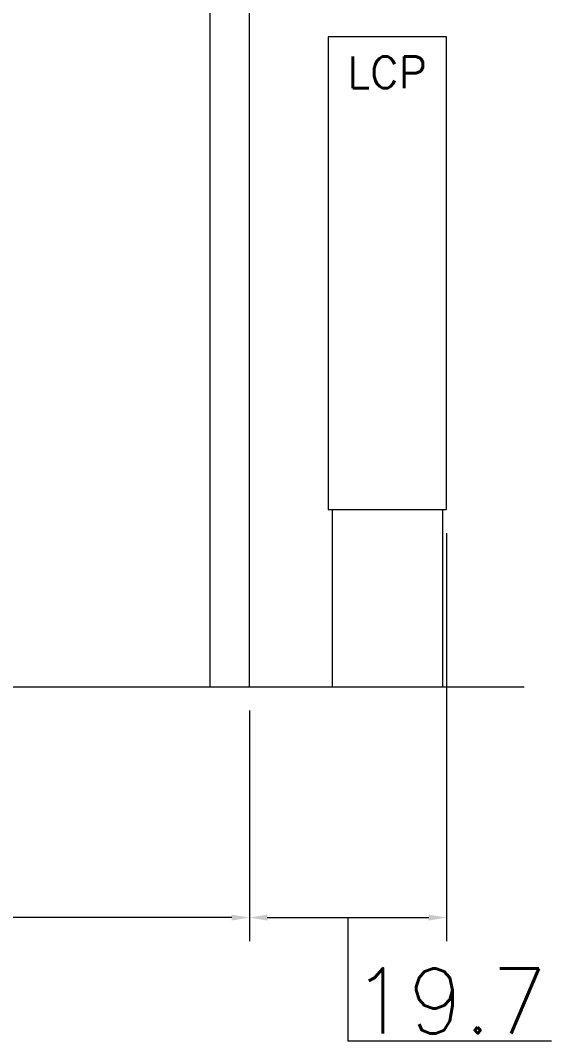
# Model space of a CAD drawing. Header units: inches. Extents: x 76 to 22091, y 292 to 17065.
# Drawn here: x 13026 to 14374, y 10225 to 12822 of the extents above; entities that cross this region are included whole.
import ezdxf

# ---------------------------------------------------------------- set-up
doc = ezdxf.new("R2010")
doc.units = ezdxf.units.IN
doc.header["$MEASUREMENT"] = 0
doc.layers.get('Defpoints').update_dxf_attribs({"lineweight": 5})
doc.layers.add('06___ANNOTATIONS', color=7, linetype='Continuous', lineweight=5)
doc.styles.add('Roman', font='romans')
doc.styles.get("Standard").update_dxf_attribs({"font": 'arial.ttf'})
doc.dimstyles.new('ISO-25', dxfattribs={"dimscale": 30, "dimtxt": 1.5, "dimasz": 1.5, "dimexe": 2, "dimexo": 2, "dimtad": 1, "dimtih": 1, "dimtoh": 1, "dimdec": 1, "dimlfac": 0.03937, "dimdsep": 46, "dimtxsty": 'Standard', "dimcen": 2.5, "dimclrd": 7, "dimclre": 7, "dimclrt": 7, "dimadec": 0, "dimazin": 0, "dimtfac": 1, "dimtdec": 1, "dimtmove": 0, "dimatfit": 3, "dimfxl": 1, "dimlwd": 5, "dimlwe": 5, "dimarcsym": 0})

# ---------------------------------------------------------------- blocks, each defined once
blk = doc.blocks.new('*D18')
at = {"color": 7, "linetype": 'Continuous', "lineweight": 5, "transparency": 16777216}
for p, q in [((14107.1, 11520.2), (14107.1, 10484.3)), ((13607.1, 11070.2), (13607.1, 10484.3)), ((13652.1, 10544.3), (14062.1, 10544.3)), ((13857.1, 10544.3), (13857.1, 10231.5)), ((13857.1, 10231.5), (14373.8, 10231.5))]:
    blk.add_line(p, q, dxfattribs=at)
at = {"color": 7, "transparency": 16777216}
for points in [[(13652.1, 10551.8), (13652.1, 10536.8), (13607.1, 10544.3)], [(14062.1, 10551.8), (14062.1, 10536.8), (14107.1, 10544.3)]]:
    blk.add_solid(points, dxfattribs=at)
at = {"layer": 'Defpoints', "color": 0, "transparency": 16777216}
for p in [(14107.1, 11580.2), (13607.1, 11130.2), (14107.1, 10544.3)]:
    blk.add_point(p, dxfattribs=at)
at = {"color": 7, "lineweight": 5, "transparency": 16777216, "insert": (14115.4, 10332.8), "char_height": 165, "attachment_point": 5, "style": 'Roman'}
blk.add_mtext('19.7', dxfattribs=at)
blk = doc.blocks.new('*D19')
at = {"color": 7, "linetype": 'Continuous', "lineweight": 5, "transparency": 16777216}
for p, q in [((9227.1, 11457.4), (9227.1, 10484.3)), ((13607.1, 11070.2), (13607.1, 10484.3)), ((13562.1, 10544.3), (9272.1, 10544.3))]:
    blk.add_line(p, q, dxfattribs=at)
at = {"color": 7, "transparency": 16777216}
for points in [[(9272.1, 10551.8), (9272.1, 10536.8), (9227.1, 10544.3)], [(13562.1, 10551.8), (13562.1, 10536.8), (13607.1, 10544.3)]]:
    blk.add_solid(points, dxfattribs=at)
at = {"layer": 'Defpoints', "color": 0, "transparency": 16777216}
for p in [(9227.1, 11517.4), (13607.1, 11130.2), (9227.1, 10544.3)]:
    blk.add_point(p, dxfattribs=at)
at = {"color": 7, "lineweight": 5, "transparency": 16777216, "insert": (11417.1, 10645.6), "char_height": 165, "attachment_point": 5, "style": 'Roman'}
blk.add_mtext('C', dxfattribs=at)

msp = doc.modelspace()

# ---------------------------------------------------------------- linework, layer by layer
at = {"color": 7, "linetype": 'Continuous', "lineweight": 5, "ltscale": 15}
for p, q in [((13507.05, 11130.19), (13507.05, 13230.19)), ((13607.05, 11130.19), (13607.05, 13230.19))]:
    msp.add_line(p, q, dxfattribs=at)
at = {"color": 7, "lineweight": 5}
for p, q in [((13807.05, 12780.19), (13807.05, 11580.19)), ((14107.05, 12780.19), (13807.05, 12780.19)), ((14107.05, 11580.19), (14107.05, 12780.19)), ((13807.05, 11580.19), (14107.05, 11580.19)), ((13817.05, 11580.19), (13817.05, 11130.19)), ((14097.05, 11580.19), (14097.05, 11130.19)), ((9547.05, 11130.19), (14304.42, 11130.19))]:
    msp.add_line(p, q, dxfattribs=at)

# ---------------------------------------------------------------- texts
at = {"layer": '06___ANNOTATIONS', "color": 7, "linetype": 'Continuous', "lineweight": 5, "insert": (13855.33, 12690.03), "char_height": 80, "width": 4297.3632, "attachment_point": 4, "style": 'Roman'}
msp.add_mtext('LCP', dxfattribs=at)

# ---------------------------------------------------------------- dimensions: what is measured, and where the dimension line sits
at = {"color": 7, "lineweight": 5}
dim = msp.add_linear_dim(base=(14107.05, 10544.33), p1=(13607.05, 11130.19), p2=(14107.05, 11580.19), dimstyle='ISO-25', override={"dimtxt": 5.5, "dimpost": '\\X', "dimtxsty": 'Roman', "dimtmove": 1}, dxfattribs=at)
dim.commit()
dim.dimension.update_dxf_attribs({"geometry": '*D18', "text_midpoint": (13875.8, 10231.53), "dimtype": 160})
dim = msp.add_linear_dim(base=(9227.05, 10544.33), p1=(13607.05, 11130.19), p2=(9227.05, 11517.44), text='C', dimstyle='ISO-25', override={"dimtxt": 5.5, "dimpost": '\\X', "dimtxsty": 'Roman', "dimtmove": 1}, dxfattribs=at)
dim.commit()
dim.dimension.update_dxf_attribs({"geometry": '*D19', "text_midpoint": (11417.05, 10544.33), "dimtype": 160})

doc.saveas('drawing.dxf')
